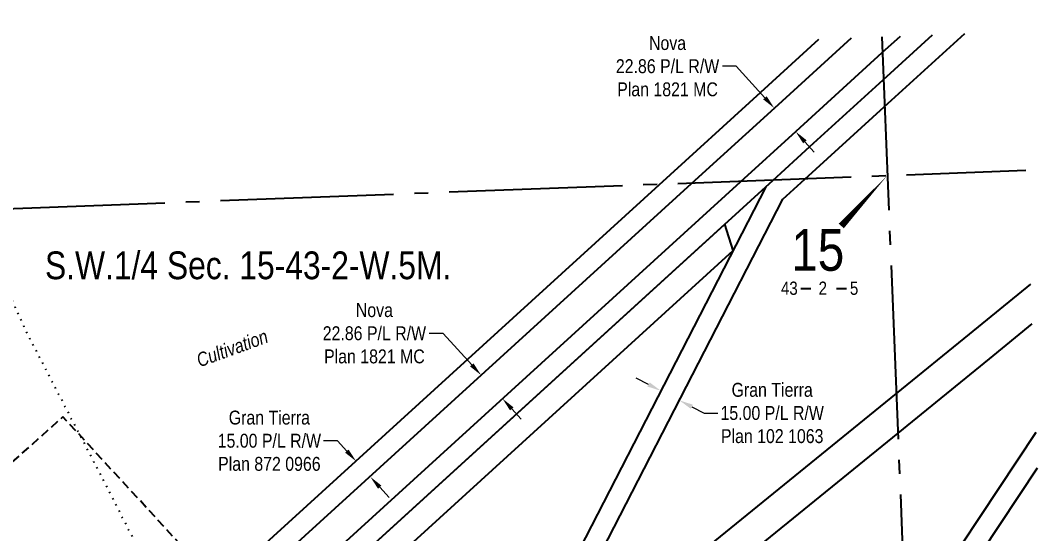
# Model space of a CAD drawing. Extents: x 665644 to 689199, y 5825051 to 5844826.
# Drawn here: x 688054 to 688787, y 5842886 to 5843255 of the extents above; entities that cross this region are included whole.
import ezdxf
from ezdxf.enums import TextEntityAlignment as Align

# ---------------------------------------------------------------- set-up
doc = ezdxf.new("R2010")
doc.units = 0
doc.header["$LTSCALE"] = 5
doc.header["$PDSIZE"] = 0.5
for name, pattern in [('foc-QUARTERLINE', [33, 25, -3, 2, -3]), ('foc-TOPO', [1, 0.2, -0.8]), ('UG_PIPE', [1.875, 1.25, -0.625])]:
    doc.linetypes.add(name, pattern=pattern)
doc.layers.get('Defpoints').update_dxf_attribs({"color": 9})
for name, color, linetype in [('10', 1, 'Continuous'), ('9', 3, 'Continuous'), ('AS-PIPE-UG', 44, 'UG_PIPE'), ('C-SYMBOL', 7, 'Continuous'), ('F-RW', 190, 'Continuous'), ('L-QSEC', 8, 'foc-QUARTERLINE'), ('L-SECLBL', 7, 'Continuous'), ('T-VEGETATION CHANGE', 104, 'foc-TOPO')]:
    doc.layers.add(name, color=color, linetype=linetype)
doc.layers.add('F-RW-T', color=190, linetype='Continuous', lineweight=9)
doc.layers.add('T-TEXT', color=48, linetype='Continuous', lineweight=18)
doc.styles.add('175L', font='ARIALN.TTF', dxfattribs={"height": 20})
doc.styles.add('80CG', font='ARIALN.TTF', dxfattribs={"height": 10})
doc.styles.add('80L', font='ARIALN.TTF', dxfattribs={"height": 10})
doc.styles.add('80LS', font='ARIALNI.TTF', dxfattribs={"height": 10})
doc.styles.add('SIMPLEX', font='ARIALN.TTF')
doc.dimstyles.new('Compass 5 000', dxfattribs={"dimscale": 5, "dimtxt": 9, "dimasz": 2, "dimexe": 0.2, "dimexo": 0.0625, "dimgap": 0.5, "dimtad": 0, "dimtih": 1, "dimtoh": 1, "dimzin": 0, "dimdsep": 46, "dimtxsty": '80CG', "dimcen": 0.1, "dimse1": 1, "dimse2": 1, "dimclrd": 256, "dimclrt": 256, "dimaunit": 1, "dimadec": 4, "dimazin": 0, "dimtfac": 0.06, "dimtofl": 0, "dimtmove": 0, "dimatfit": 1, "dimfxl": 0.2, "dimtolj": 1, "dimtzin": 0, "dimlwd": -1, "dimarcsym": 0})

# ---------------------------------------------------------------- blocks, each defined once
blk = doc.blocks.new('L-SECLBL')
at = {"layer": '9', "color": 7}
for p, q in [((-5.08, -27.83), (-12.29, -27.83)), ((20.7, -27.83), (13.5, -27.83))]:
    blk.add_line(p, q, dxfattribs=at)
at = {"layer": '10', "color": 2, "style": 'SIMPLEX'}
blk.add_attdef('SEC', text='', height=30, dxfattribs=at).set_placement((0, 0), align=Align.MIDDLE)
at = {"layer": '10', "color": 5, "style": '80L'}
blk.add_attdef('TWP', text='', height=9.5, dxfattribs=at).set_placement((-14.43, -27.37), align=Align.MIDDLE_RIGHT)
blk.add_attdef('RGE', text='', height=9.5, dxfattribs=at).set_placement((3.62, -27.37), align=Align.MIDDLE_CENTER)
blk.add_attdef('MER', text='', height=9.5, dxfattribs=at).set_placement((23.17, -27.37), align=Align.MIDDLE_LEFT)
blk = doc.blocks.new('*D1347')
at = {"layer": 'Defpoints', "color": 0, "transparency": 16777216}
for p in [(688613.95, 5843207.34), (688597.32, 5843192.22), (688629.29, 5843190.46)]:
    blk.add_point(p, dxfattribs=at)
at = {"layer": 'F-RW-T', "transparency": 16777216}
for p, q in [((688569.93, 5843222.34), (688559.93, 5843222.34)), ((688590.6, 5843199.62), (688569.93, 5843222.34)), ((688619.39, 5843167.95), (688626.12, 5843160.55))]:
    blk.add_line(p, q, dxfattribs=at)
for points in [[(688591.83, 5843200.74), (688589.36, 5843198.5), (688597.32, 5843192.22)], [(688620.62, 5843169.07), (688618.16, 5843166.83), (688612.66, 5843175.35)]]:
    blk.add_solid(points, dxfattribs=at)
at = {"layer": 'F-RW-T', "transparency": 16777216, "insert": (688520.4, 5843222.34), "char_height": 10, "attachment_point": 5, "style": '80CG'}
blk.add_mtext('\\A1;Nova\\P22.86 P/L R/W\\PPlan 1821 MC', dxfattribs=at)
blk = doc.blocks.new('*D1348')
at = {"layer": 'Defpoints', "color": 0, "transparency": 16777216}
for p in [(688402.66, 5843014.96), (688386.04, 5842999.84), (688418, 5842998.09)]:
    blk.add_point(p, dxfattribs=at)
at = {"layer": 'F-RW-T', "transparency": 16777216}
for p, q in [((688358.65, 5843029.97), (688348.65, 5843029.97)), ((688379.31, 5843007.24), (688358.65, 5843029.97)), ((688408.1, 5842975.57), (688414.83, 5842968.17))]:
    blk.add_line(p, q, dxfattribs=at)
for points in [[(688380.54, 5843008.36), (688378.08, 5843006.12), (688386.04, 5842999.84)], [(688409.34, 5842976.69), (688406.87, 5842974.45), (688401.38, 5842982.97)]]:
    blk.add_solid(points, dxfattribs=at)
at = {"layer": 'F-RW-T', "transparency": 16777216, "insert": (688309.11, 5843029.97), "char_height": 10, "attachment_point": 5, "style": '80CG'}
blk.add_mtext('\\A1;Nova\\P22.86 P/L R/W\\PPlan 1821 MC', dxfattribs=at)
blk = doc.blocks.new('*D1349')
at = {"layer": 'Defpoints', "color": 0, "transparency": 16777216}
for p in [(688424.35, 5843055), (688434.58, 5843043.79), (688295.97, 5842937.79)]:
    blk.add_point(p, dxfattribs=at)
at = {"layer": 'F-RW-T', "transparency": 16777216}
for p, q in [((688282.48, 5842952.56), (688272.48, 5842952.56)), ((688289.23, 5842945.18), (688282.48, 5842952.56)), ((688312.95, 5842919.2), (688319.69, 5842911.81))]:
    blk.add_line(p, q, dxfattribs=at)
for points in [[(688290.46, 5842946.3), (688288, 5842944.05), (688295.97, 5842937.79)], [(688314.18, 5842920.32), (688311.71, 5842918.07), (688306.2, 5842926.58)]]:
    blk.add_solid(points, dxfattribs=at)
at = {"layer": 'F-RW-T', "transparency": 16777216, "insert": (688233.4, 5842952.56), "char_height": 10, "attachment_point": 5, "style": '80CG'}
blk.add_mtext('\\A1;Gran Tierra\\P15.00 P/L R/W\\PPlan 872 0966', dxfattribs=at)
blk = doc.blocks.new('*D1353')
at = {"layer": 'Defpoints', "color": 0, "transparency": 16777216}
for p in [(688528.95, 5842981.7), (688507.98, 5842973.81), (688521.34, 5842966.93)]:
    blk.add_point(p, dxfattribs=at)
at = {"layer": 'F-RW-T', "transparency": 16777216}
for p, q in [((688506.69, 5842993.15), (688497.8, 5842997.73)), ((688537.84, 5842977.12), (688546.73, 5842972.54)), ((688546.73, 5842972.54), (688556.73, 5842972.54))]:
    blk.add_line(p, q, dxfattribs=at)
for points in [[(688507.45, 5842994.64), (688505.93, 5842991.67), (688515.58, 5842988.58)], [(688538.6, 5842978.6), (688537.08, 5842975.64), (688528.95, 5842981.7)]]:
    blk.add_solid(points, dxfattribs=at)
at = {"layer": 'F-RW-T', "transparency": 16777216, "insert": (688595.82, 5842972.54), "char_height": 10, "attachment_point": 5, "style": '80CG'}
blk.add_mtext('\\A1;Gran Tierra\\P15.00 P/L R/W\\PPlan 102 1063', dxfattribs=at)

msp = doc.modelspace()

# ---------------------------------------------------------------- linework, layer by layer
at = {"layer": 'AS-PIPE-UG', "flags": 128}
msp.add_lwpolyline([(688201.783, 5842842.547), (688084.653, 5842969.814), (688007.968, 5842901.691), (687929.089, 5843027.613), (687955.142, 5843109.374)], dxfattribs=at)
at = {"layer": 'F-RW', "flags": 128}
for points in [[(688587.522, 5843203.615), (688629.473, 5843241.916)], [(688597.645, 5843192.513), (688652.955, 5843242.801)], [(688675.207, 5843232.189), (688688.292, 5843244.134)], [(688675.799, 5843212.661), (688711.248, 5843245)], [(688676.594, 5843193.066), (688734.645, 5843245.882)], [(688612.983, 5843175.648), (688675.207, 5843232.189)], [(688623.022, 5843164.604), (688675.799, 5843212.661)], [(688514.366, 5843136.972), (688587.522, 5843203.615)], [(688537.622, 5843137.836), (688597.645, 5843192.513)], [(688619.404, 5843141.034), (688676.594, 5843193.066)], [(688573.022, 5843139.191), (688612.983, 5843175.648)], [(688596.279, 5843140.144), (688623.022, 5843164.604)], [(687896.213, 5842522.953), (688573.022, 5843139.191)], [(688591.223, 5843135.54), (688596.279, 5843140.144)], [(688603.534, 5843126.595), (688619.404, 5843141.034)], [(687896.965, 5842503.336), (688591.223, 5843135.54)], [(687912.34, 5842588.925), (688514.366, 5843136.972)], [(687918.38, 5842574.129), (688537.622, 5843137.836)], [(688591.223, 5843135.54), (688392.043, 5842748.562)], [(688421.082, 5842772.15), (688603.534, 5843126.595)], [(687897.866, 5842479.812), (688567.639, 5843089.719), (688561.641, 5843108.602), (687896.965, 5842503.336)], [(688781.956, 5843065.321), (688737.839, 5843029.446)], [(688783.079, 5843036.79), (688752.166, 5843011.688)], [(688737.839, 5843029.446), (688685.093, 5842986.603)], [(688752.166, 5843011.688), (688686.287, 5842958.092)], [(688685.093, 5842986.603), (688421.082, 5842772.15)], [(688686.287, 5842958.092), (688395.008, 5842721.498)], [(688692.166, 5842817.058), (688786.151, 5842958.702)], [(688693.225, 5842791.48), (688787.158, 5842933.107)]]:
    msp.add_lwpolyline(points, dxfattribs=at)
at = {"layer": 'L-QSEC', "flags": 128}
for points in [[(688674.736, 5843243.623), (688711.777, 5842338.247)], [(687868.313, 5843113.139), (688778.724, 5843147.473)]]:
    msp.add_lwpolyline(points, dxfattribs=at)
at = {"layer": 'L-SECLBL', "flags": 128}
msp.add_lwpolyline([(688678.823, 5843143.706, 0, 5, 0), (688645.605, 5843107.317, 0, 0, 0)], format="xyseb", dxfattribs=at)
at = {"layer": 'T-VEGETATION CHANGE', "flags": 128}
msp.add_lwpolyline([(687870.975, 5843190.612), (687885.865, 5843181.028), (687893.941, 5843181.785), (687940.125, 5843176.993), (687956.53, 5843172.201), (687977.224, 5843154.041), (688022.411, 5843099.002), (688031.497, 5843085.634), (688039.32, 5843072.267), (688058.788, 5843029.752), (688103.986, 5842942.873), (688167.605, 5842819.465), (688210.539, 5842732.564), (688258.774, 5842643.723), (688267.355, 5842632.374), (688277.45, 5842622.789), (688290.573, 5842621.781), (688303.949, 5842624.303), (688309.249, 5842631.365), (688319.848, 5842633.887), (688327.419, 5842627.581), (688337.262, 5842622.537), (688368.556, 5842626.32), (688393.541, 5842628.086), (688431.497, 5842629.834), (688459.511, 5842618.736), (688485.253, 5842603.351), (688586.776, 5842549.777), (688616.303, 5842548.264), (688659.459, 5842550.786), (688676.368, 5842555.074)], dxfattribs=at)

# ---------------------------------------------------------------- block references
at = {"layer": 'L-SECLBL'}
msp.add_blockref('L-SECLBL', (688628.665, 5843089.847), dxfattribs=at).add_auto_attribs({'SEC': '15', 'TWP': '43', 'RGE': '2', 'MER': '5'})

# ---------------------------------------------------------------- texts
at = {"layer": 'C-SYMBOL', "color": 3, "style": '175L'}
msp.add_text('S.W.1/4 Sec. 15-43-2-W.5M.', height=20, dxfattribs=at).set_placement((688218.118, 5843062.971), align=Align.BOTTOM_CENTER)
at = {"layer": 'T-TEXT', "style": '80LS'}
msp.add_text('Cultivation', height=10, rotation=20, dxfattribs=at).set_placement((688206.585, 5843019.276), align=Align.MIDDLE_CENTER)

# ---------------------------------------------------------------- dimensions: what is measured, and where the dimension line sits
at = {"layer": 'F-RW-T', "color": 3}
for base, p1, p2, angle, text, picture, middle in [((688597.323, 5843192.22), (688629.288, 5843190.464), (688613.948, 5843207.336), 132.277573, 'Nova\\P22.86 P/L R/W\\PPlan 1821 MC', '*D1347', (688520.395, 5843222.342)), ((688386.036, 5842999.845), (688418.002, 5842998.089), (688402.662, 5843014.961), 132.277573, 'Nova\\P22.86 P/L R/W\\PPlan 1821 MC', '*D1348', (688309.109, 5843029.967)), ((688295.968, 5842937.79), (688434.582, 5843043.79), (688424.347, 5843054.999), 132.395992, 'Gran Tierra\\P15.00 P/L R/W\\PPlan 872 0966', '*D1349', (688233.397, 5842952.56)), ((688528.947, 5842981.696), (688507.978, 5842973.808), (688521.345, 5842966.928), 332.762671, 'Gran Tierra\\P15.00 P/L R/W\\PPlan 102 1063', '*D1353', (688595.815, 5842972.543))]:
    dim = msp.add_linear_dim(base=base, p1=p1, p2=p2, angle=angle, text=text, dimstyle='Compass 5 000', dxfattribs=at)
    dim.commit()
    dim.dimension.update_dxf_attribs({"geometry": picture, "text_midpoint": middle, "dimtype": 161})

doc.saveas('drawing.dxf')
